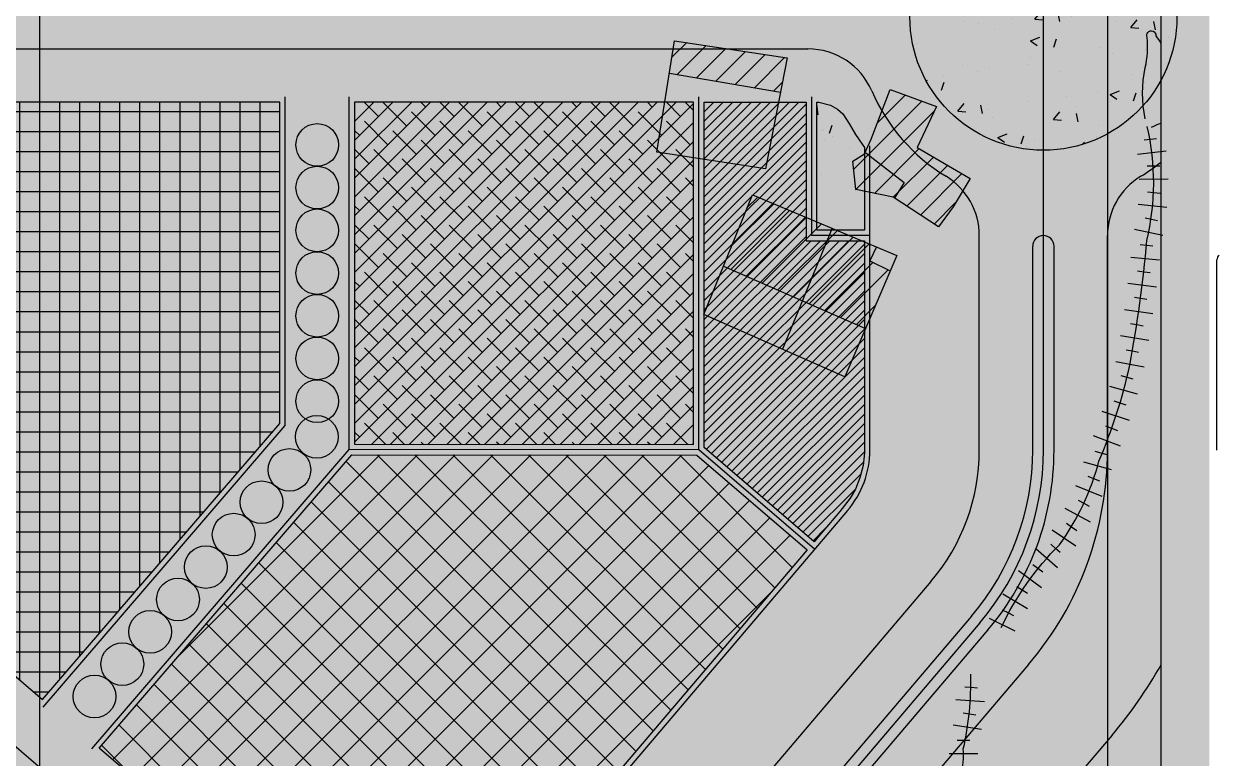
# Model space of a CAD drawing. Header units: millimetres. Extents: x 709 to 3952, y 378 to 2394.
# Drawn here: x 2996.5 to 3220.3, y 1815 to 1952.6 of the extents above; entities that cross this region are included whole.
import ezdxf

# ---------------------------------------------------------------- set-up
doc = ezdxf.new("R2010")
doc.units = ezdxf.units.MM
doc.layers.add('BAS', color=252, linetype='Continuous')
doc.layers.add('TR', color=9, linetype='Continuous')

# ---------------------------------------------------------------- blocks, each defined once
blk = doc.blocks.new('*X285')
at = {"color": 0}
for p, q in [((411781.03, 4019024.03), (411781.54, 4019025.54)), ((411777.86, 4019024.38), (411777.89, 4019024.36)), ((411782.87, 4019019.88), (411784.08, 4019021.32)), ((411787.5, 4019019.42), (411787.21, 4019020.98)), ((411795.25, 4019020.85), (411795.25, 4019020.85)), ((411799.33, 4019020.75), (411799.33, 4019020.75)), ((411773.2, 4019017.95), (411773.2, 4019017.95)), ((411774.34, 4019017.92), (411774.34, 4019017.92)), ((411782.88, 4019019.88), (411784.37, 4019019.75)), ((411786.35, 4019018.87), (411786.35, 4019018.87)), ((411788.99, 4019020.03), (411788.99, 4019020.03)), ((411792.31, 4019018.31), (411792.31, 4019018.31)), ((411800.81, 4019018.31), (411802.01, 4019019.75)), ((411800.81, 4019018.31), (411802.3, 4019018.18)), ((411805.43, 4019017.85), (411805.14, 4019019.41)), ((411773.72, 4019017.27), (411773.72, 4019017.27)), ((411777.73, 4019015.8), (411777.73, 4019015.8)), ((411787.69, 4019017.35), (411787.69, 4019017.35)), ((411791.57, 4019015.13), (411793.32, 4019015.8)), ((411801.03, 4019016.79), (411801.03, 4019016.79)), ((411791.57, 4019015.13), (411792.81, 4019014.29)), ((411795.95, 4019013.96), (411796.46, 4019015.47)), ((411798.14, 4019012.24), (411798.14, 4019012.24)), ((411798.3, 4019012.82), (411798.3, 4019012.82)), ((411799.03, 4019012.43), (411799.03, 4019012.43)), ((411764.09, 4019009.06), (411765.63, 4019010.67)), ((411769.1, 4019007.5), (411768.83, 4019009.88)), ((411773.42, 4019008.95), (411773.42, 4019008.95)), ((411782.41, 4019010.17), (411782.41, 4019010.17)), ((411783.72, 4019010.32), (411783.72, 4019010.32)), ((411786.04, 4019010.55), (411786.04, 4019010.55)), ((411788.67, 4019010.99), (411788.67, 4019010.99)), ((411763.95, 4019008.6), (411765.91, 4019008.29)), ((411766.62, 4019008.09), (411766.62, 4019008.09)), ((411769.14, 4019007.81), (411769.14, 4019007.81)), ((411770.56, 4019007.07), (411772.31, 4019007.74)), ((411770.56, 4019007.07), (411771.8, 4019006.23)), ((411774.95, 4019005.9), (411775.45, 4019007.41)), ((411769.47, 4019005.14), (411769.47, 4019005.14)), ((411782.82, 4019004.58), (411782.82, 4019004.58)), ((411790.37, 4019004.5), (411792.31, 4019006.53)), ((411790.37, 4019004.5), (411792.59, 4019004.15)), ((411795.78, 4019003.36), (411795.51, 4019005.74)), ((411806.49, 4019005.07), (411808.24, 4019005.74)), ((411806.49, 4019005.07), (411807.73, 4019004.23)), ((411807.35, 4019004.46), (411807.35, 4019004.46)), ((411810.88, 4019003.9), (411811.38, 4019005.41)), ((411811.56, 4019005.86), (411811.56, 4019005.86)), ((411768.41, 4019002.65), (411769.62, 4019004.08)), ((411768.41, 4019002.65), (411769.91, 4019002.52)), ((411773.04, 4019002.18), (411772.75, 4019003.75)), ((411785.74, 4019002.23), (411785.74, 4019002.23)), ((411786.34, 4019001.08), (411787.55, 4019002.51)), ((411791.56, 4019002.38), (411791.56, 4019002.38)), ((411796.16, 4019004.01), (411796.16, 4019004.01)), ((411798.72, 4019004.1), (411798.72, 4019004.1)), ((411807.85, 4019004.07), (411807.85, 4019004.07)), ((411809.51, 4019003.45), (411809.51, 4019003.45)), ((411773.11, 4019000.63), (411773.11, 4019000.63)), ((411774.74, 4019001.78), (411774.74, 4019001.78)), ((411775.84, 4019000.31), (411775.84, 4019000.31)), ((411782.09, 4019001.13), (411782.09, 4019001.13)), ((411786.34, 4019001.08), (411787.84, 4019000.95)), ((411788.09, 4019001.22), (411788.09, 4019001.22)), ((411790.97, 4019000.61), (411790.68, 4019002.18)), ((411793.27, 4019001.57), (411793.27, 4019001.57)), ((411801.44, 4019000.66), (411801.44, 4019000.66)), ((411804.27, 4018999.51), (411805.48, 4019000.95)), ((411808.9, 4018999.04), (411808.61, 4019000.61)), ((411778.69, 4018999.06), (411778.69, 4018999.06)), ((411804.28, 4018999.51), (411805.77, 4018999.38)), ((411764.11, 4018996.56), (411764.11, 4018996.56)), ((411785.48, 4018997), (411787.23, 4018997.68)), ((411785.48, 4018997), (411786.73, 4018996.16)), ((411789.87, 4018995.84), (411790.38, 4018997.35)), ((411798.42, 4018995.78), (411798.42, 4018995.78)), ((411811.26, 4018997.54), (411811.26, 4018997.54)), ((411785.44, 4018993.91), (411785.44, 4018993.91)), ((411800.77, 4018994.6), (411800.77, 4018994.6)), ((411807.03, 4018995.42), (411807.03, 4018995.42)), ((411772.81, 4018992.31), (411772.81, 4018992.31)), ((411775.52, 4018991.27), (411775.52, 4018991.27)), ((411777.84, 4018991.87), (411777.84, 4018991.87)), ((411784.99, 4018992.52), (411784.99, 4018992.52)), ((411791.19, 4018991.31), (411791.19, 4018991.31)), ((411765.97, 4018989.52), (411766.23, 4018989.61)), ((411768.86, 4018987.77), (411769.37, 4018989.28)), ((411769.26, 4018990.45), (411769.26, 4018990.45)), ((411804.54, 4018990.74), (411804.54, 4018990.74)), ((411806.81, 4018989.15), (411806.81, 4018989.15)), ((411792.23, 4018986.65), (411792.23, 4018986.65)), ((411798.12, 4018987.46), (411798.12, 4018987.46)), ((411800.41, 4018986.94), (411802.16, 4018987.61)), ((411800.41, 4018986.94), (411801.65, 4018986.1)), ((411804.79, 4018985.77), (411805.3, 4018987.28)), ((411771.88, 4018983.84), (411773.09, 4018985.28)), ((411776.51, 4018983.37), (411776.22, 4018984.94)), ((411785.13, 4018985.58), (411785.13, 4018985.58)), ((411794.2, 4018984.74), (411794.2, 4018984.74)), ((411800.46, 4018985.56), (411800.46, 4018985.56)), ((411771.88, 4018983.84), (411773.38, 4018983.71)), ((411772.5, 4018983.98), (411772.5, 4018983.98)), ((411777.65, 4018984.15), (411777.65, 4018984.15)), ((411778.41, 4018982.66), (411778.41, 4018982.66)), ((411789.81, 4018982.27), (411791.02, 4018983.71)), ((411789.81, 4018982.27), (411791.31, 4018982.14)), ((411794.44, 4018981.81), (411794.15, 4018983.37)), ((411798.22, 4018981.16), (411798.22, 4018981.16)), ((411779.4, 4018978.88), (411781.15, 4018979.55)), ((411779.4, 4018978.87), (411780.64, 4018978.04)), ((411783.64, 4018978.66), (411783.64, 4018978.66)), ((411783.79, 4018977.71), (411784.29, 4018979.22)), ((411786.32, 4018978.53), (411786.32, 4018978.53)), ((411795.18, 4018977.57), (411795.63, 4018978.04)), ((411797.81, 4018979.14), (411797.81, 4018979.14)), ((411784.83, 4018977.26), (411784.83, 4018977.26))]:
    blk.add_line(p, q, dxfattribs=at)
blk = doc.blocks.new('*X282')
at = {"color": 0}
for p, q in [((411658.95, 4018925.3), (411719.14, 4018985.49)), ((411658.95, 4018928.84), (411715.6, 4018985.49)), ((411658.95, 4018932.37), (411712.06, 4018985.49)), ((411658.95, 4018935.91), (411708.53, 4018985.49)), ((411658.95, 4018939.44), (411704.99, 4018985.49)), ((411658.95, 4018942.98), (411701.46, 4018985.49)), ((411658.95, 4018946.51), (411697.92, 4018985.49)), ((411658.95, 4018950.05), (411694.39, 4018985.49)), ((411658.95, 4018953.59), (411690.85, 4018985.49)), ((411658.95, 4018957.12), (411687.32, 4018985.49)), ((411658.95, 4018960.66), (411683.78, 4018985.49)), ((411658.95, 4018964.19), (411680.24, 4018985.49)), ((411658.95, 4018967.73), (411676.71, 4018985.49)), ((411658.95, 4018971.26), (411673.17, 4018985.49)), ((411658.95, 4018974.8), (411669.64, 4018985.49)), ((411658.95, 4018978.33), (411666.1, 4018985.49)), ((411658.95, 4018981.87), (411662.57, 4018985.49)), ((411658.95, 4018985.41), (411659.03, 4018985.49)), ((411658.95, 4018921.77), (411722.42, 4018985.24)), ((411663.43, 4018982.81), (411660.75, 4018985.49)), ((411668.73, 4018981.04), (411664.31, 4018985.46)), ((411672.26, 4018984.58), (411671.36, 4018985.49)), ((411677.57, 4018982.81), (411674.89, 4018985.49)), ((411682.87, 4018981.04), (411678.45, 4018985.46)), ((411686.41, 4018984.58), (411685.5, 4018985.49)), ((411691.71, 4018982.81), (411689.03, 4018985.49)), ((411697.01, 4018981.04), (411692.59, 4018985.46)), ((411700.55, 4018984.58), (411699.64, 4018985.49)), ((411705.85, 4018982.81), (411703.18, 4018985.49)), ((411711.16, 4018981.04), (411706.74, 4018985.46)), ((411714.69, 4018984.58), (411713.78, 4018985.49)), ((411719.99, 4018982.81), (411717.32, 4018985.49)), ((411722.42, 4018983.92), (411720.88, 4018985.46)), ((411674.03, 4018979.28), (411669.61, 4018983.7)), ((411688.17, 4018979.28), (411683.76, 4018983.7)), ((411702.32, 4018979.28), (411697.9, 4018983.7)), ((411716.46, 4018979.28), (411712.04, 4018983.7)), ((411659.89, 4018979.28), (411658.95, 4018980.22)), ((411665.19, 4018977.51), (411660.77, 4018981.93)), ((411662.15, 4018921.43), (411722.42, 4018981.7)), ((411670.5, 4018975.74), (411666.08, 4018980.16)), ((411679.34, 4018977.51), (411674.92, 4018981.93)), ((411684.64, 4018975.74), (411680.22, 4018980.16)), ((411693.48, 4018977.51), (411689.06, 4018981.93)), ((411698.78, 4018975.74), (411694.36, 4018980.16)), ((411707.62, 4018977.51), (411703.2, 4018981.93)), ((411712.92, 4018975.74), (411708.5, 4018980.16)), ((411721.76, 4018977.51), (411717.34, 4018981.93)), ((411665.68, 4018921.42), (411722.42, 4018978.17)), ((411675.8, 4018973.97), (411671.38, 4018978.39)), ((411689.94, 4018973.97), (411685.52, 4018978.39)), ((411704.08, 4018973.97), (411699.67, 4018978.39)), ((411718.23, 4018973.97), (411713.81, 4018978.39)), ((411661.66, 4018973.97), (411658.95, 4018976.68)), ((411666.96, 4018972.21), (411662.54, 4018976.63)), ((411681.1, 4018972.21), (411676.68, 4018976.63)), ((411695.25, 4018972.21), (411690.83, 4018976.63)), ((411709.39, 4018972.21), (411704.97, 4018976.63)), ((411722.42, 4018973.32), (411719.11, 4018976.63)), ((411672.26, 4018970.44), (411667.85, 4018974.86)), ((411669.21, 4018921.42), (411722.42, 4018974.63)), ((411686.41, 4018970.44), (411681.99, 4018974.86)), ((411700.55, 4018970.44), (411696.13, 4018974.86)), ((411714.69, 4018970.44), (411710.27, 4018974.86)), ((411663.43, 4018968.67), (411659.01, 4018973.09)), ((411668.73, 4018966.9), (411664.31, 4018971.32)), ((411672.74, 4018921.41), (411722.42, 4018971.1)), ((411677.57, 4018968.67), (411673.15, 4018973.09)), ((411682.87, 4018966.9), (411678.45, 4018971.32)), ((411691.71, 4018968.67), (411687.29, 4018973.09)), ((411697.01, 4018966.9), (411692.59, 4018971.32)), ((411705.85, 4018968.67), (411701.43, 4018973.09)), ((411711.16, 4018966.9), (411706.74, 4018971.32)), ((411719.99, 4018968.67), (411715.57, 4018973.09)), ((411722.42, 4018969.78), (411720.88, 4018971.32)), ((411674.03, 4018965.13), (411669.61, 4018969.55)), ((411688.17, 4018965.13), (411683.76, 4018969.55)), ((411702.32, 4018965.13), (411697.9, 4018969.55)), ((411716.46, 4018965.13), (411712.04, 4018969.55)), ((411665.19, 4018963.37), (411660.77, 4018967.79)), ((411679.34, 4018963.37), (411674.92, 4018967.79)), ((411676.27, 4018921.41), (411722.42, 4018967.56)), ((411693.48, 4018963.37), (411689.06, 4018967.79)), ((411707.62, 4018963.37), (411703.2, 4018967.79)), ((411721.76, 4018963.37), (411717.34, 4018967.79)), ((411659.89, 4018965.13), (411658.95, 4018966.08)), ((411670.5, 4018961.6), (411666.08, 4018966.02)), ((411675.8, 4018959.83), (411671.38, 4018964.25)), ((411684.64, 4018961.6), (411680.22, 4018966.02)), ((411689.94, 4018959.83), (411685.52, 4018964.25)), ((411698.78, 4018961.6), (411694.36, 4018966.02)), ((411704.08, 4018959.83), (411699.67, 4018964.25)), ((411712.92, 4018961.6), (411708.5, 4018966.02)), ((411718.23, 4018959.83), (411713.81, 4018964.25)), ((411661.66, 4018959.83), (411658.95, 4018962.54)), ((411666.96, 4018958.06), (411662.54, 4018962.48)), ((411681.1, 4018958.06), (411676.68, 4018962.48)), ((411679.8, 4018921.4), (411722.42, 4018964.02)), ((411695.25, 4018958.06), (411690.83, 4018962.48)), ((411709.39, 4018958.06), (411704.97, 4018962.48)), ((411722.42, 4018959.17), (411719.11, 4018962.48)), ((411672.26, 4018956.3), (411667.85, 4018960.72)), ((411686.41, 4018956.3), (411681.99, 4018960.72)), ((411683.33, 4018921.4), (411722.42, 4018960.49)), ((411700.55, 4018956.3), (411696.13, 4018960.72)), ((411714.69, 4018956.3), (411710.27, 4018960.72)), ((411663.43, 4018954.53), (411659.01, 4018958.95)), ((411677.57, 4018954.53), (411673.15, 4018958.95)), ((411691.71, 4018954.53), (411687.29, 4018958.95)), ((411705.85, 4018954.53), (411701.43, 4018958.95)), ((411719.99, 4018954.53), (411715.57, 4018958.95)), ((411668.73, 4018952.76), (411664.31, 4018957.18)), ((411674.03, 4018950.99), (411669.61, 4018955.41)), ((411682.87, 4018952.76), (411678.45, 4018957.18)), ((411688.17, 4018950.99), (411683.76, 4018955.41)), ((411686.86, 4018921.39), (411722.42, 4018956.95)), ((411697.01, 4018952.76), (411692.59, 4018957.18)), ((411702.32, 4018950.99), (411697.9, 4018955.41)), ((411711.16, 4018952.76), (411706.74, 4018957.18)), ((411716.46, 4018950.99), (411712.04, 4018955.41)), ((411722.42, 4018955.64), (411720.88, 4018957.18)), ((411665.19, 4018949.22), (411660.77, 4018953.64)), ((411679.34, 4018949.22), (411674.92, 4018953.64)), ((411693.48, 4018949.22), (411689.06, 4018953.64)), ((411690.39, 4018921.39), (411722.42, 4018953.42)), ((411707.62, 4018949.22), (411703.2, 4018953.64)), ((411721.76, 4018949.22), (411717.34, 4018953.64)), ((411659.89, 4018950.99), (411658.95, 4018951.93)), ((411670.5, 4018947.46), (411666.08, 4018951.88)), ((411684.64, 4018947.46), (411680.22, 4018951.88)), ((411698.78, 4018947.46), (411694.36, 4018951.88)), ((411712.92, 4018947.46), (411708.5, 4018951.88)), ((411675.8, 4018945.69), (411671.38, 4018950.11)), ((411689.94, 4018945.69), (411685.52, 4018950.11)), ((411693.92, 4018921.38), (411722.42, 4018949.88)), ((411704.08, 4018945.69), (411699.67, 4018950.11)), ((411718.23, 4018945.69), (411713.81, 4018950.11)), ((411661.66, 4018945.69), (411658.95, 4018948.4)), ((411666.96, 4018943.92), (411662.54, 4018948.34)), ((411672.26, 4018942.15), (411667.85, 4018946.57)), ((411681.1, 4018943.92), (411676.68, 4018948.34)), ((411686.41, 4018942.15), (411681.99, 4018946.57)), ((411695.25, 4018943.92), (411690.83, 4018948.34)), ((411700.55, 4018942.15), (411696.13, 4018946.57)), ((411697.45, 4018921.38), (411722.42, 4018946.35)), ((411709.39, 4018943.92), (411704.97, 4018948.34)), ((411714.69, 4018942.15), (411710.27, 4018946.57)), ((411722.42, 4018945.03), (411719.11, 4018948.34)), ((411663.43, 4018940.39), (411659.01, 4018944.81)), ((411677.57, 4018940.39), (411673.15, 4018944.81)), ((411691.71, 4018940.39), (411687.29, 4018944.81)), ((411705.85, 4018940.39), (411701.43, 4018944.81)), ((411719.99, 4018940.39), (411715.57, 4018944.81)), ((411668.73, 4018938.62), (411664.31, 4018943.04)), ((411682.87, 4018938.62), (411678.45, 4018943.04)), ((411697.01, 4018938.62), (411692.59, 4018943.04)), ((411700.98, 4018921.37), (411722.42, 4018942.81)), ((411711.16, 4018938.62), (411706.74, 4018943.04)), ((411722.42, 4018941.5), (411720.88, 4018943.04)), ((411674.03, 4018936.85), (411669.61, 4018941.27)), ((411688.17, 4018936.85), (411683.76, 4018941.27)), ((411702.32, 4018936.85), (411697.9, 4018941.27)), ((411716.46, 4018936.85), (411712.04, 4018941.27)), ((411659.89, 4018936.85), (411658.95, 4018937.79)), ((411665.19, 4018935.08), (411660.77, 4018939.5)), ((411670.5, 4018933.31), (411666.08, 4018937.73)), ((411679.34, 4018935.08), (411674.92, 4018939.5)), ((411684.64, 4018933.31), (411680.22, 4018937.73)), ((411693.48, 4018935.08), (411689.06, 4018939.5)), ((411698.78, 4018933.31), (411694.36, 4018937.73)), ((411707.62, 4018935.08), (411703.2, 4018939.5)), ((411704.51, 4018921.37), (411722.42, 4018939.28)), ((411712.92, 4018933.31), (411708.5, 4018937.73)), ((411721.76, 4018935.08), (411717.34, 4018939.5)), ((411675.8, 4018931.55), (411671.38, 4018935.97)), ((411689.94, 4018931.55), (411685.52, 4018935.97)), ((411704.08, 4018931.55), (411699.67, 4018935.97)), ((411708.04, 4018921.36), (411722.42, 4018935.74)), ((411718.23, 4018931.55), (411713.81, 4018935.97)), ((411661.66, 4018931.55), (411658.95, 4018934.26)), ((411666.96, 4018929.78), (411662.54, 4018934.2)), ((411681.1, 4018929.78), (411676.68, 4018934.2)), ((411695.25, 4018929.78), (411690.83, 4018934.2)), ((411709.39, 4018929.78), (411704.97, 4018934.2)), ((411722.42, 4018930.89), (411719.11, 4018934.2)), ((411663.43, 4018926.24), (411659.01, 4018930.66)), ((411672.26, 4018928.01), (411667.85, 4018932.43)), ((411677.57, 4018926.24), (411673.15, 4018930.66)), ((411686.41, 4018928.01), (411681.99, 4018932.43)), ((411691.71, 4018926.24), (411687.29, 4018930.66)), ((411700.55, 4018928.01), (411696.13, 4018932.43)), ((411705.85, 4018926.24), (411701.43, 4018930.66)), ((411714.69, 4018928.01), (411710.27, 4018932.43)), ((411711.58, 4018921.36), (411722.42, 4018932.2)), ((411719.99, 4018926.24), (411715.57, 4018930.66)), ((411668.73, 4018924.48), (411664.31, 4018928.9)), ((411682.87, 4018924.48), (411678.45, 4018928.9)), ((411697.01, 4018924.48), (411692.59, 4018928.9)), ((411711.16, 4018924.48), (411706.74, 4018928.9)), ((411715.11, 4018921.36), (411722.42, 4018928.67)), ((411722.42, 4018927.35), (411720.88, 4018928.9)), ((411674.03, 4018922.71), (411669.61, 4018927.13)), ((411688.17, 4018922.71), (411683.76, 4018927.13)), ((411702.32, 4018922.71), (411697.9, 4018927.13)), ((411716.46, 4018922.71), (411712.04, 4018927.13)), ((411664.71, 4018921.43), (411660.77, 4018925.36)), ((411678.87, 4018921.41), (411674.92, 4018925.36)), ((411693.03, 4018921.39), (411689.06, 4018925.36)), ((411707.19, 4018921.37), (411703.2, 4018925.36)), ((411721.36, 4018921.35), (411717.34, 4018925.36)), ((411718.64, 4018921.35), (411722.42, 4018925.13)), ((411659.89, 4018922.71), (411658.95, 4018923.65)), ((411668.25, 4018921.42), (411666.08, 4018923.59)), ((411671.79, 4018921.42), (411671.38, 4018921.82)), ((411682.41, 4018921.4), (411680.22, 4018923.59)), ((411685.95, 4018921.4), (411685.52, 4018921.82)), ((411696.57, 4018921.38), (411694.36, 4018923.59)), ((411700.11, 4018921.38), (411699.67, 4018921.82)), ((411710.73, 4018921.36), (411708.5, 4018923.59)), ((411714.28, 4018921.36), (411713.81, 4018921.82)), ((411722.17, 4018921.35), (411722.42, 4018921.6))]:
    blk.add_line(p, q, dxfattribs=at)
blk = doc.blocks.new('*X192')
at = {"color": 0}
for p, q in [((591.93, 504.96), (595.9, 508.92)), ((593.38, 508.53), (594.4, 509.55)), ((591.85, 502.75), (597.39, 508.3)), ((593.32, 502.11), (598.89, 507.67)), ((594.8, 501.46), (600.38, 507.04)), ((596.28, 500.82), (601.88, 506.42)), ((597.75, 500.17), (603.37, 505.79)), ((599.23, 499.53), (604.87, 505.16)), ((600.71, 498.88), (605.24, 503.42)), ((602.18, 498.24), (606.66, 502.72)), ((603.66, 497.59), (605.46, 499.39))]:
    blk.add_line(p, q, dxfattribs=at)
blk = doc.blocks.new('*X190')
at = {"color": 0}
for p, q in [((586.33, 522.7), (587.72, 524.08)), ((586.83, 521.07), (589.56, 523.8)), ((588.65, 520.76), (591.4, 523.52)), ((590.46, 520.46), (593.24, 523.24)), ((592.28, 520.15), (595.08, 522.96)), ((594.09, 519.84), (596.92, 522.68)), ((595.9, 519.54), (596.7, 520.33))]:
    blk.add_line(p, q, dxfattribs=at)
blk = doc.blocks.new('*X189')
at = {"color": 0}
for p, q in [((605.64, 516.55), (608.25, 519.15)), ((603.35, 512.13), (609.8, 518.58)), ((603.59, 510.25), (610.99, 517.65)), ((605.36, 509.9), (609.56, 514.11)), ((607.12, 509.54), (610.9, 513.32)), ((608.43, 508.73), (612.24, 512.54)), ((609.7, 507.88), (613.58, 511.76)), ((610.97, 507.02), (612.98, 509.04))]:
    blk.add_line(p, q, dxfattribs=at)
blk = doc.blocks.new('*X225')
at = {"color": 0}
for p, q in [((411745.74, 4018983.15), (411745.51, 4018985.1)), ((411746.29, 4018980.22), (411746.29, 4018980.22)), ((411746.68, 4018980.35), (411746.68, 4018980.35)), ((411747.86, 4018979.71), (411748.37, 4018981.22)), ((411746.89, 4018978.51), (411746.89, 4018978.51)), ((411748.49, 4018979.14), (411748.49, 4018979.14)), ((411751.56, 4018976.87), (411751.56, 4018976.87)), ((411746.38, 4018972.03), (411746.38, 4018972.03)), ((411746.08, 4018963.7), (411746.08, 4018963.7)), ((411749.45, 4018962.4), (411749.45, 4018962.4))]:
    blk.add_line(p, q, dxfattribs=at)
blk = doc.blocks.new('*X226')
at = {"color": 0}
for p, q in [((411613.61, 4018862.29), (411670.74, 4018919.42)), ((411617.42, 4018859.02), (411677.8, 4018919.41)), ((411621.22, 4018855.75), (411684.86, 4018919.4)), ((411626.13, 4018881.88), (411663.68, 4018919.43)), ((411714.88, 4018867.72), (411663.17, 4018919.43)), ((411718.13, 4018871.54), (411670.25, 4018919.42)), ((411721.38, 4018875.36), (411677.33, 4018919.41)), ((411724.63, 4018879.19), (411684.41, 4018919.4)), ((411625.02, 4018852.49), (411691.92, 4018919.39)), ((411628.83, 4018849.22), (411698.99, 4018919.38)), ((411632.63, 4018845.95), (411706.05, 4018919.37)), ((411636.43, 4018842.68), (411713.11, 4018919.36)), ((411640.23, 4018839.41), (411720.17, 4018919.35)), ((411644.04, 4018836.14), (411725.3, 4018917.41)), ((411711.63, 4018863.9), (411657.34, 4018918.19)), ((411727.87, 4018883.01), (411691.49, 4018919.39)), ((411731.12, 4018886.83), (411698.58, 4018919.38)), ((411734.37, 4018890.65), (411705.66, 4018919.37)), ((411737.62, 4018894.47), (411712.74, 4018919.36)), ((411740.87, 4018898.3), (411719.82, 4018919.35)), ((411647.84, 4018832.88), (411729.1, 4018914.14)), ((411708.38, 4018860.08), (411654.07, 4018914.39)), ((411705.13, 4018856.26), (411650.8, 4018910.58)), ((411651.64, 4018829.61), (411732.91, 4018910.87)), ((411701.88, 4018852.43), (411647.53, 4018906.78)), ((411655.45, 4018826.34), (411736.71, 4018907.6)), ((411659.25, 4018823.07), (411740.51, 4018904.34)), ((411698.63, 4018848.61), (411644.26, 4018902.98)), ((411695.38, 4018844.79), (411641, 4018899.18)), ((411692.13, 4018840.97), (411637.73, 4018895.37)), ((411663.05, 4018819.8), (411737.05, 4018893.8)), ((411688.88, 4018837.15), (411634.46, 4018891.57)), ((411685.64, 4018833.32), (411631.19, 4018887.77)), ((411682.39, 4018829.5), (411627.92, 4018883.96)), ((411679.14, 4018825.68), (411624.66, 4018880.16)), ((411675.89, 4018821.86), (411621.39, 4018876.36)), ((411672.64, 4018818.04), (411618.12, 4018872.56)), ((411668.37, 4018815.23), (411614.85, 4018868.75)), ((411618.09, 4018858.45), (411611.58, 4018864.95)), ((411666.85, 4018816.54), (411696.94, 4018846.62))]:
    blk.add_line(p, q, dxfattribs=at)
blk = doc.blocks.new('*X227')
at = {"color": 0}
for p, q in [((411724.42, 4018967.79), (411742.12, 4018985.49)), ((411724.42, 4018969.56), (411740.35, 4018985.49)), ((411724.42, 4018971.33), (411738.58, 4018985.49)), ((411724.42, 4018973.1), (411736.81, 4018985.49)), ((411724.42, 4018974.86), (411735.05, 4018985.49)), ((411724.42, 4018976.63), (411733.28, 4018985.49)), ((411724.42, 4018978.4), (411731.51, 4018985.49)), ((411724.42, 4018980.17), (411729.74, 4018985.49)), ((411724.42, 4018981.93), (411727.97, 4018985.49)), ((411724.42, 4018983.7), (411726.21, 4018985.49)), ((411724.42, 4018985.47), (411724.44, 4018985.49)), ((411724.42, 4018966.02), (411743.51, 4018985.11)), ((411724.42, 4018964.26), (411743.51, 4018983.35)), ((411724.42, 4018962.49), (411743.51, 4018981.58)), ((411724.42, 4018960.72), (411743.51, 4018979.81)), ((411724.42, 4018958.95), (411743.51, 4018978.04)), ((411724.42, 4018957.19), (411743.51, 4018976.27)), ((411724.42, 4018955.42), (411743.51, 4018974.51)), ((411724.42, 4018953.65), (411743.51, 4018972.74)), ((411724.42, 4018951.88), (411743.51, 4018970.97)), ((411724.42, 4018950.11), (411743.51, 4018969.2)), ((411724.42, 4018948.35), (411743.51, 4018967.44)), ((411724.42, 4018946.58), (411743.51, 4018965.67)), ((411724.42, 4018944.81), (411743.51, 4018963.9)), ((411724.42, 4018943.04), (411743.51, 4018962.13)), ((411724.42, 4018941.28), (411743.51, 4018960.36)), ((411724.42, 4018930.67), (411753.26, 4018959.51)), ((411724.42, 4018932.44), (411751.5, 4018959.51)), ((411724.42, 4018934.2), (411749.73, 4018959.51)), ((411724.42, 4018935.97), (411747.96, 4018959.51)), ((411724.42, 4018937.74), (411746.19, 4018959.51)), ((411724.42, 4018939.51), (411744.43, 4018959.51)), ((411724.42, 4018928.9), (411754.42, 4018958.9)), ((411724.42, 4018927.13), (411754.42, 4018957.13)), ((411724.42, 4018925.37), (411754.42, 4018955.36)), ((411724.42, 4018923.6), (411754.42, 4018953.6)), ((411724.42, 4018921.83), (411754.42, 4018951.83)), ((411724.82, 4018920.46), (411754.42, 4018950.06)), ((411725.77, 4018919.64), (411754.42, 4018948.29)), ((411726.72, 4018918.83), (411754.42, 4018946.52)), ((411727.67, 4018918.01), (411754.42, 4018944.75)), ((411728.62, 4018917.19), (411754.42, 4018942.99)), ((411729.57, 4018916.38), (411754.41, 4018941.22)), ((411730.52, 4018915.56), (411754.41, 4018939.45)), ((411731.47, 4018914.74), (411754.41, 4018937.68)), ((411732.42, 4018913.92), (411754.41, 4018935.91)), ((411733.37, 4018913.11), (411754.41, 4018934.15)), ((411734.32, 4018912.29), (411754.41, 4018932.38)), ((411735.28, 4018911.47), (411754.41, 4018930.61)), ((411736.23, 4018910.66), (411754.41, 4018928.84)), ((411737.18, 4018909.84), (411754.41, 4018927.07)), ((411738.13, 4018909.02), (411754.41, 4018925.3)), ((411739.08, 4018908.2), (411754.41, 4018923.54)), ((411740.03, 4018907.39), (411754.41, 4018921.77)), ((411740.98, 4018906.57), (411754.41, 4018920)), ((411741.93, 4018905.75), (411754.23, 4018918.05)), ((411742.88, 4018904.94), (411753.76, 4018915.81)), ((411743.83, 4018904.12), (411752.72, 4018913)), ((411744.78, 4018903.3), (411747.08, 4018905.6))]:
    blk.add_line(p, q, dxfattribs=at)
blk = doc.blocks.new('*X228')
at = {"color": 0}
for p, q in [((411562.5, 4018906.22), (411562.5, 4018985.49)), ((411566.25, 4018902.99), (411566.25, 4018985.49)), ((411570, 4018899.77), (411570, 4018985.49)), ((411573.75, 4018896.55), (411573.75, 4018985.49)), ((411577.5, 4018893.33), (411577.5, 4018985.49)), ((411581.25, 4018890.1), (411581.25, 4018985.49)), ((411585, 4018886.88), (411585, 4018985.49)), ((411588.75, 4018883.66), (411588.75, 4018985.49)), ((411592.5, 4018880.43), (411592.5, 4018985.49)), ((411596.25, 4018877.21), (411596.25, 4018985.49)), ((411600, 4018873.99), (411600, 4018985.49)), ((411603.75, 4018877.31), (411603.75, 4018985.49)), ((411607.5, 4018881.68), (411607.5, 4018985.49)), ((411611.25, 4018886.04), (411611.25, 4018985.49)), ((411615, 4018890.41), (411615, 4018985.49)), ((411618.75, 4018894.77), (411618.75, 4018985.49)), ((411622.5, 4018899.13), (411622.5, 4018985.49)), ((411626.25, 4018903.5), (411626.25, 4018985.49)), ((411630, 4018907.86), (411630, 4018985.49)), ((411633.75, 4018912.22), (411633.75, 4018985.49)), ((411637.5, 4018916.59), (411637.5, 4018985.49)), ((411641.25, 4018920.95), (411641.25, 4018985.49)), ((411559.92, 4018983.75), (411644.95, 4018983.75)), ((411559.92, 4018980), (411644.95, 4018980)), ((411559.92, 4018976.25), (411644.95, 4018976.25)), ((411559.92, 4018972.5), (411644.95, 4018972.5)), ((411559.92, 4018968.75), (411644.95, 4018968.75)), ((411559.92, 4018965), (411644.95, 4018965)), ((411559.92, 4018961.25), (411644.95, 4018961.25)), ((411559.92, 4018957.5), (411644.95, 4018957.5)), ((411559.92, 4018953.75), (411644.95, 4018953.75)), ((411559.92, 4018950), (411644.95, 4018950)), ((411559.92, 4018946.25), (411644.95, 4018946.25)), ((411559.92, 4018942.5), (411644.95, 4018942.5)), ((411559.92, 4018938.75), (411644.95, 4018938.75)), ((411559.92, 4018935), (411644.95, 4018935)), ((411559.92, 4018931.25), (411644.95, 4018931.25)), ((411559.92, 4018927.5), (411644.95, 4018927.5)), ((411559.92, 4018923.75), (411643.66, 4018923.75)), ((411559.92, 4018920), (411640.43, 4018920)), ((411559.92, 4018916.25), (411637.21, 4018916.25)), ((411559.92, 4018912.5), (411633.99, 4018912.5)), ((411559.92, 4018908.75), (411630.77, 4018908.75)), ((411563.92, 4018905), (411627.54, 4018905)), ((411568.28, 4018901.25), (411624.32, 4018901.25)), ((411572.64, 4018897.5), (411621.1, 4018897.5)), ((411577.01, 4018893.75), (411617.87, 4018893.75)), ((411581.37, 4018890), (411614.65, 4018890)), ((411585.73, 4018886.25), (411611.43, 4018886.25)), ((411590.1, 4018882.5), (411608.21, 4018882.5)), ((411594.46, 4018878.75), (411604.98, 4018878.75)), ((411598.82, 4018875), (411601.76, 4018875))]:
    blk.add_line(p, q, dxfattribs=at)
blk = doc.blocks.new('PAVE')
blk.add_circle((0, 0), 4)
blk = doc.blocks.new('TR-M')
at = {"layer": 'TR'}
for p, q in [((-0.01, -2.69), (0.01, 2.69)), ((2.5, -0.01), (2.51, 1.17)), ((2.49, -1.19), (2.5, -0.01))]:
    blk.add_line(p, q, dxfattribs=at)

msp = doc.modelspace()

# ---------------------------------------------------------------- hatches: boundary and pattern name
at = {"layer": 'BAS', "true_color": 0xc7c8ca, "transparency": 33554513}
h = msp.add_hatch(color=9, dxfattribs=at)
h.dxf.hatch_style = 1
h.paths.add_polyline_path([(735.07, 2394.13), (735.07, 400.97), (3218.5, 400.97), (3218.5, 2394.13)])
h.paths.add_polyline_path([(1826.32, 1353.24), (2408.56, 1353.24), (2408.56, 918.34), (1826.32, 918.34)], flags=16)

# ---------------------------------------------------------------- linework, layer by layer
at = {"layer": 'BAS'}
for p, q in [((3187.43, 1872.68), (3187.43, 2152.38)), ((2957.22, 1947.87), (3143.35, 1947.87)), ((3045.46, 1877.27), (3045.46, 1938.87)), ((3057.46, 1872.82), (3057.46, 1938.87)), ((3122.93, 1872.73), (3122.93, 1938.87)), ((3144.02, 1938.87), (3144.02, 1912.9)), ((3154.93, 1872.68), (3154.93, 1929.71)), ((3154.93, 1912.9), (3144.02, 1912.9)), ((3175.43, 1872.68), (3175.43, 1912.9)), ((3199.43, 1872.68), (3199.43, 1912.9)), ((3185.43, 1872.68), (3185.43, 1910.9)), ((3189.43, 1872.68), (3189.43, 1910.9)), ((3219.93, 1872.68), (3219.93, 1908.37)), ((3066.98, 1755.2), (2912.96, 1887.57)), ((3000.13, 1824.52), (3045.46, 1877.27)), ((3009.23, 1816.7), (3057.46, 1872.82)), ((3122.93, 1872.73), (3057.46, 1872.82)), ((3144.6, 1854.1), (3122.93, 1872.73)), ((3150.76, 1861.35), (3069.08, 1765.27)), ((3166.38, 1848.07), (3088.89, 1756.92)), ((3175.52, 1840.3), (2744.67, 1333.5))]:
    msp.add_line(p, q, dxfattribs=at)
msp.add_lwpolyline([(726.02, 2394.13), (3209.45, 2394.13), (3209.45, 400.97), (726.02, 400.97)], close=True, dxfattribs=at)
at = {"layer": 'BAS', "flags": 128}
for points in [[(2999.51, 952.38), (2999.51, 2152.38)], [(3199.51, 952.38), (3199.51, 2152.38)], [(3117.41, 1943.3), (3138.19, 1939.79)], [(3154.21, 1928.38), (3161.35, 1922.86), (3159.63, 1920.01)], [(3147.9, 1914.25), (3138.56, 1891.58)], [(3156.17, 1910.78), (3154.94, 1908.18), (3158.75, 1906.3)], [(3127.5, 1907.14), (3154.14, 1895.5)], [(3174, 1841.59), (3093.5, 1746.91)], [(3177.04, 1839), (3096.54, 1744.3)], [(3184.66, 1832.52), (2753.81, 1325.72)], [(3200.28, 1819.25), (3137.66, 1745.59)]]:
    msp.add_lwpolyline(points, dxfattribs=at)
for points in [[(3115.07, 1928.54), (3118.38, 1949.4), (3139.44, 1946.19), (3135.4, 1925.39)], [(3158.75, 1940.28), (3167.41, 1937.07), (3163.82, 1929.39), (3173.73, 1923.6), (3170.53, 1918.3), (3167.77, 1914.52), (3159.32, 1920.08), (3152.28, 1921.5), (3151.77, 1926.81), (3153.93, 1928.2), (3155.2, 1930.98)], [(3044.46, 1937.87), (2959.43, 1937.87), (2959.43, 1860.82), (3000.02, 1825.93), (3044.46, 1877.64)], [(3058.46, 1873.82), (3121.93, 1873.73), (3121.93, 1937.87), (3058.46, 1937.87)], [(3123.93, 1937.87), (3143.02, 1937.87), (3143.02, 1911.9), (3153.93, 1911.9), (3153.92, 1872.15), (3153.67, 1869.8), (3153.09, 1867.5), (3152.22, 1865.39), (3151.24, 1863.66), (3149.31, 1861.19), (3147.2, 1858.71), (3145.3, 1856.47), (3144.49, 1855.51), (3123.93, 1873.19)], [(3145.02, 1937.86), (3145.37, 1937.86), (3147.56, 1937.35), (3148.9, 1936.58), (3149.87, 1935.7), (3151.13, 1933.75), (3152.26, 1931.83), (3153.47, 1930.02), (3153.93, 1929.38), (3153.93, 1913.9), (3145.02, 1913.9)], [(3132.93, 1920.53), (3159.98, 1909.18), (3150.27, 1886.43), (3123.82, 1898.07)], [(3010.64, 1816.81), (3057.91, 1871.82), (3122.55, 1871.73), (3143.19, 1853.99), (3068.97, 1766.68)]]:
    msp.add_lwpolyline(points, close=True, dxfattribs=at)
for points in [[(3206.52, 1934.76, -0.107029), (3206.52, 1944.38, 0.074565), (3206.87, 1949.99, -1.326089), (3208.48, 1950.34, 0.003731), (3209.45, 1948.87, 0.003731)], [(3209.45, 1933.91, 0.028679), (3207.61, 1933.14)], [(3179.54, 1839.46, -0.085563), (3190.43, 1854.94, 0.09395), (3197.83, 1870.63, 0.046664), (3203.62, 1888.61, 0.024552), (3206.8, 1911.96, 0.116593), (3206.88, 1933.33, -0.122912)], [(3132.51, 1744.66, 0.168367), (3142.22, 1758.24, -0.381562), (3145.25, 1760.47, 0.246901), (3148.81, 1765.12, 0.028651), (3156.73, 1783.87, -0.064399), (3163.18, 1796.8, 0.021177), (3169.71, 1807.42, 0.182351), (3172.44, 1816.68, 0.061199), (3173.84, 1830.68, -2.494975)]]:
    msp.add_lwpolyline(points, format="xyb", dxfattribs=at)
at = {"layer": 'BAS'}
msp.add_circle((3187.43, 1953.87), 25, dxfattribs=at)
for centre, radius, start, end in [((3143.35, 1934.87), 13, 23.318, 90), ((3187.43, 1953.87), 35, 203.318, 238.6118), ((3187.43, 1953.87), 35, 301.3882, 309.0035), ((3162.43, 1912.9), 13, 0, 58.6118), ((3212.43, 1912.9), 13, 121.3882, 180), ((3187.43, 1910.9), 2, 0, 180), ((3220.93, 1908.37), 1, 126.3645, 180), ((3137.43, 1872.68), 17.5, 319.6307, 0), ((3137.43, 1872.68), 38, 319.6307, 0), ((3137.43, 1872.68), 48, 319.6307, 0), ((3137.43, 1872.68), 50, 319.6307, 0), ((3137.43, 1872.68), 52, 319.6307, 0), ((3137.43, 1872.68), 62, 319.6307, 0), ((3137.43, 1872.68), 82.5, 319.6307, 330.8168)]:
    msp.add_arc(centre, radius, start, end, dxfattribs=at)

# ---------------------------------------------------------------- block references
for name in ['*X285', '*X228', '*X282', '*X227', '*X225', '*X226']:
    msp.add_blockref(name, (-408600.49, -4017047.62), dxfattribs=at)
at = {"layer": 'BAS', "xscale": 1.993215441703796, "yscale": 1.993215441703796, "zscale": 1.993215442474826}
for name in ['*X190', '*X189', '*X192']:
    msp.add_blockref(name, (1949.19, 904.45), dxfattribs=at)
at = {"layer": 'BAS'}
for name, p, rotation in [('PAVE', (3051.46, 1929.87), 90), ('TR-M', (3207.75, 1928.4), 96.92188570935105), ('PAVE', (3051.46, 1921.87), 90), ('TR-M', (3208.08, 1923.42), 90.75386502514726), ('TR-M', (3207.88, 1918.42), 84.58584434908282), ('PAVE', (3051.46, 1913.87), 90), ('TR-M', (3207.14, 1913.48), 78.41782375460238), ('PAVE', (3051.46, 1905.87), 90), ('TR-M', (3206.48, 1908.53), 84.22973956741868), ('TR-M', (3205.93, 1903.57), 83.03642727602632), ('PAVE', (3051.46, 1897.87), 90), ('TR-M', (3205.27, 1898.61), 81.84311433130229), ('TR-M', (3204.51, 1893.67), 80.64980154016777), ('PAVE', (3051.46, 1889.87), 90), ('TR-M', (3203.64, 1888.74), 79.45648862323576), ('TR-M', (3202.45, 1883.89), 74.73733322693109), ('PAVE', (3051.46, 1881.87), 90), ('TR-M', (3201.02, 1879.1), 71.91219763987486), ('PAVE', (3051.38, 1875.18), 49.32462704247497), ('TR-M', (3199.35, 1874.39), 69.08706164740862), ('PAVE', (3046.24, 1868.97), 49.32462704247497), ('TR-M', (3197.58, 1869.71), 74.33847309354373), ('PAVE', (3041.03, 1862.91), 49.32462704247497), ('TR-M', (3195.97, 1864.98), 68.18610661623597), ('PAVE', (3035.81, 1856.84), 49.32462704247497), ('TR-M', (3193.87, 1860.45), 62.03373969296757), ('TR-M', (3191.29, 1856.17), 55.88137407548773), ('PAVE', (3030.6, 1850.77), 49.32462704247497), ('TR-M', (3188.04, 1852.38), 48.69020263531672), ('TR-M', (3184.91, 1848.49), 53.83184227219509), ('PAVE', (3025.38, 1844.7), 49.32462704247497), ('TR-M', (3182.15, 1844.32), 58.97348266674507), ('PAVE', (3020.17, 1838.64), 49.32462704247497), ('TR-M', (3179.76, 1839.93), 64.11512374475588), ('PAVE', (3014.96, 1832.57), 49.32462704247497), ('PAVE', (3009.74, 1826.5), 49.32462704247497), ('TR-M', (3173.74, 1825.68), 86.33204214027872), ('TR-M', (3173.2, 1820.71), 81.36714607066378), ('TR-M', (3172.48, 1815.78), 90.47762572135245)]:
    msp.add_blockref(name, p, dxfattribs=dict(at, rotation=rotation))

doc.saveas('drawing.dxf')
